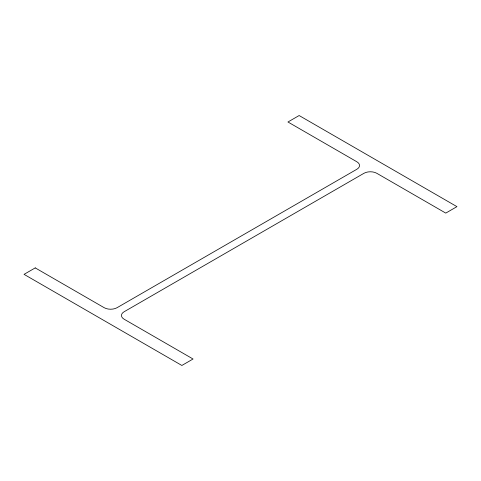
<?xml version="1.0" encoding="UTF-8"?>
<svg xmlns="http://www.w3.org/2000/svg" width="481" height="481" viewBox="0 0 481 481"><rect width="100%" height="100%" fill="white"/><g stroke="black" fill="none" stroke-linecap="round" stroke-linejoin="round"><path stroke-width="0.72" d="M35.239 267.893L24.05 274.356L181.866 365.464L193.055 359.006L124.122 319.21A9.133 5.273 0 0 1 124.122 311.748L363.913 173.31A9.133 5.273 0 0 1 376.827 173.31L445.761 213.107L456.95 206.644L299.134 115.536L287.945 121.994L356.878 161.79A9.133 5.273 0 0 1 356.878 169.252L117.087 307.69A9.133 5.273 0 0 1 104.173 307.69L35.239 267.893"/></g></svg>
